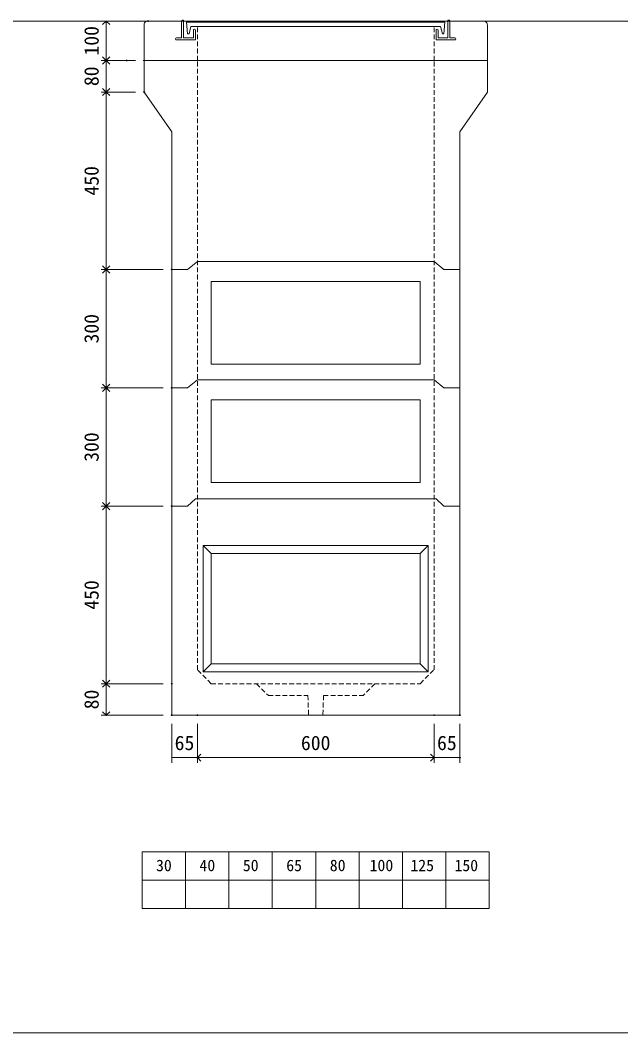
# Model space of a CAD drawing. Units: millimetres, scale not verified. Extents: x -4890 to 18490, y -2294 to 2294.
# Drawn here: x 1846 to 3368, y -1981 to 586 of the extents above; entities that cross this region are included whole.
import ezdxf
from ezdxf.enums import TextEntityAlignment as Align

# ---------------------------------------------------------------- set-up
doc = ezdxf.new("R2010")
doc.units = ezdxf.units.MM
doc.header["$LTSCALE"] = 10
doc.header["$PDMODE"] = 32
doc.header["$PDSIZE"] = 2
doc.linetypes.add('DASHED1', pattern=[1.8, 1.2, -0.6])
doc.linetypes.add('USER2', pattern=[50.8, 31.75, -6.35, 6.35, -6.35])
doc.layers.add('0-1_Defpoints', color=7, linetype='Continuous')
for name, color, linetype, lineweight in [('0-2_waku', 7, 'Continuous', 18), ('0-3_gaikei', 7, 'Continuous', 18), ('0-4_kakure', 7, 'DASHED1', 18), ('0-5_sunpou', 7, 'Continuous', 5), ('0-9_uchigawa', 6, 'Continuous', 18), ('0-B_futa', 3, 'Continuous', 18), ('0-C_GL', 4, 'Continuous', 18), ('0-E_文字１', 7, 'Continuous', 18), ('1-3_uchigawa2', 6, 'USER2', 18)]:
    doc.layers.add(name, color=color, linetype=linetype, lineweight=lineweight)
doc.styles.add('ＭＳ ゴシック', font='')
doc.styles.get('ＭＳ ゴシック').set_extended_font_data('MS Gothic')

# ---------------------------------------------------------------- blocks, each defined once
blk = doc.blocks.new('D25')
at = {"layer": '0-1_Defpoints'}
for p in [(3677.32, 1034.36), (3742.32, 1034.36), (3742.32, 926.89)]:
    blk.add_point(p, dxfattribs=at)
at = {"layer": '0-5_sunpou'}
for p, q in [((3677.32, 1012.36), (3677.32, 913.89)), ((3742.32, 1012.36), (3742.32, 913.89)), ((3677.32, 926.89), (3742.32, 926.89))]:
    blk.add_line(p, q, dxfattribs=at)
at = {"layer": '0-5_sunpou', "style": 'ＭＳ ゴシック'}
blk.add_text('65', height=36.66, dxfattribs=at).set_placement((3684.82, 934.89), align=Align.BOTTOM_LEFT)
blk = doc.blocks.new('_Open90')
at = {"layer": '0-5_sunpou'}
blk.add_line((0, 0), (-1, 0), dxfattribs=at)
blk.add_lwpolyline([(-0.5, 0.5), (0, 0), (-0.5, -0.5)], dxfattribs=at)
blk = doc.blocks.new('D26')
at = {"layer": '0-1_Defpoints'}
for p in [(3742.32, 1034.36), (4342.32, 1034.36), (4342.32, 926.89)]:
    blk.add_point(p, dxfattribs=at)
at = {"layer": '0-5_sunpou'}
for p, q in [((3742.32, 1012.36), (3742.32, 913.89)), ((4342.32, 1012.36), (4342.32, 913.89)), ((3760.32, 926.89), (4324.32, 926.89))]:
    blk.add_line(p, q, dxfattribs=at)
at = {"layer": '0-5_sunpou', "xscale": 18, "yscale": 18, "rotation": 180}
blk.add_blockref('_Open90', (3742.32, 926.89), dxfattribs=at)
at = {"layer": '0-5_sunpou', "xscale": 18, "yscale": 18}
blk.add_blockref('_Open90', (4342.32, 926.89), dxfattribs=at)
at = {"layer": '0-5_sunpou', "style": 'ＭＳ ゴシック'}
blk.add_text('600', height=36.66, dxfattribs=at).set_placement((4004.82, 934.89), align=Align.BOTTOM_LEFT)
blk = doc.blocks.new('D27')
at = {"layer": '0-1_Defpoints'}
for p in [(4342.32, 1034.36), (4407.32, 1034.36), (4407.32, 926.89)]:
    blk.add_point(p, dxfattribs=at)
at = {"layer": '0-5_sunpou'}
for p, q in [((4342.32, 1012.36), (4342.32, 913.89)), ((4407.32, 1012.36), (4407.32, 913.89)), ((4342.32, 926.89), (4407.32, 926.89))]:
    blk.add_line(p, q, dxfattribs=at)
at = {"layer": '0-5_sunpou', "style": 'ＭＳ ゴシック'}
blk.add_text('65', height=36.66, dxfattribs=at).set_placement((4349.82, 934.89), align=Align.BOTTOM_LEFT)
blk = doc.blocks.new('D39')
at = {"layer": '0-1_Defpoints'}
for p in [(3617.32, 2794.36), (3511.29, 2694.36), (3563.32, 2694.36)]:
    blk.add_point(p, dxfattribs=at)
at = {"layer": '0-5_sunpou'}
for p, q in [((3595.32, 2794.36), (3498.29, 2794.36)), ((3511.29, 2776.36), (3511.29, 2712.36)), ((3541.32, 2694.36), (3498.29, 2694.36))]:
    blk.add_line(p, q, dxfattribs=at)
at = {"layer": '0-5_sunpou', "xscale": 18, "yscale": 18}
for p, rotation in [((3511.29, 2794.36), 90), ((3511.29, 2694.36), 270)]:
    blk.add_blockref('_Open90', p, dxfattribs=dict(at, rotation=rotation))
at = {"layer": '0-5_sunpou', "style": 'ＭＳ ゴシック'}
blk.add_text('100', height=36.66, rotation=90, dxfattribs=at).set_placement((3503.29, 2706.86), align=Align.BOTTOM_LEFT)
blk = doc.blocks.new('D40')
at = {"layer": '0-1_Defpoints'}
for p in [(3607.32, 2694.36), (3511.29, 2614.36), (3607.32, 2614.36)]:
    blk.add_point(p, dxfattribs=at)
at = {"layer": '0-5_sunpou'}
for p, q in [((3585.32, 2694.36), (3498.29, 2694.36)), ((3511.29, 2676.36), (3511.29, 2632.36)), ((3585.32, 2614.36), (3498.29, 2614.36))]:
    blk.add_line(p, q, dxfattribs=at)
at = {"layer": '0-5_sunpou', "xscale": 18, "yscale": 18}
for p, rotation in [((3511.29, 2694.36), 90), ((3511.29, 2614.36), 270)]:
    blk.add_blockref('_Open90', p, dxfattribs=dict(at, rotation=rotation))
at = {"layer": '0-5_sunpou', "style": 'ＭＳ ゴシック'}
blk.add_text('80', height=36.66, rotation=90, dxfattribs=at).set_placement((3503.29, 2629.36), align=Align.BOTTOM_LEFT)
blk = doc.blocks.new('D41')
at = {"layer": '0-1_Defpoints'}
for p in [(3607.32, 2614.36), (3511.29, 2164.36), (3677.32, 2164.36)]:
    blk.add_point(p, dxfattribs=at)
at = {"layer": '0-5_sunpou'}
for p, q in [((3585.32, 2614.36), (3498.29, 2614.36)), ((3511.29, 2596.36), (3511.29, 2182.36)), ((3655.32, 2164.36), (3498.29, 2164.36))]:
    blk.add_line(p, q, dxfattribs=at)
at = {"layer": '0-5_sunpou', "xscale": 18, "yscale": 18}
for p, rotation in [((3511.29, 2614.36), 90), ((3511.29, 2164.36), 270)]:
    blk.add_blockref('_Open90', p, dxfattribs=dict(at, rotation=rotation))
at = {"layer": '0-5_sunpou', "style": 'ＭＳ ゴシック'}
blk.add_text('450', height=36.66, rotation=90, dxfattribs=at).set_placement((3503.29, 2351.86), align=Align.BOTTOM_LEFT)
blk = doc.blocks.new('D42')
at = {"layer": '0-1_Defpoints'}
for p in [(3677.32, 2164.36), (3511.29, 1864.36), (3677.32, 1864.36)]:
    blk.add_point(p, dxfattribs=at)
at = {"layer": '0-5_sunpou'}
for p, q in [((3655.32, 2164.36), (3498.29, 2164.36)), ((3511.29, 2146.36), (3511.29, 1882.36)), ((3655.32, 1864.36), (3498.29, 1864.36))]:
    blk.add_line(p, q, dxfattribs=at)
at = {"layer": '0-5_sunpou', "xscale": 18, "yscale": 18}
for p, rotation in [((3511.29, 2164.36), 90), ((3511.29, 1864.36), 270)]:
    blk.add_blockref('_Open90', p, dxfattribs=dict(at, rotation=rotation))
at = {"layer": '0-5_sunpou', "style": 'ＭＳ ゴシック'}
blk.add_text('300', height=36.66, rotation=90, dxfattribs=at).set_placement((3503.29, 1976.86), align=Align.BOTTOM_LEFT)
blk = doc.blocks.new('D43')
at = {"layer": '0-1_Defpoints'}
for p in [(3677.32, 1114.36), (3511.29, 1034.36), (3677.32, 1034.36)]:
    blk.add_point(p, dxfattribs=at)
at = {"layer": '0-5_sunpou'}
for p, q in [((3655.32, 1114.36), (3498.29, 1114.36)), ((3511.29, 1096.36), (3511.29, 1052.36)), ((3655.32, 1034.36), (3498.29, 1034.36))]:
    blk.add_line(p, q, dxfattribs=at)
at = {"layer": '0-5_sunpou', "xscale": 18, "yscale": 18}
for p, rotation in [((3511.29, 1114.36), 90), ((3511.29, 1034.36), 270)]:
    blk.add_blockref('_Open90', p, dxfattribs=dict(at, rotation=rotation))
at = {"layer": '0-5_sunpou', "style": 'ＭＳ ゴシック'}
blk.add_text('80', height=36.66, rotation=90, dxfattribs=at).set_placement((3503.29, 1049.36), align=Align.BOTTOM_LEFT)
blk = doc.blocks.new('D16')
at = {"layer": '0-1_Defpoints'}
for p in [(3677.32, 1864.36), (3511.29, 1564.36), (3677.32, 1564.36)]:
    blk.add_point(p, dxfattribs=at)
at = {"layer": '0-5_sunpou'}
for p, q in [((3655.32, 1864.36), (3498.29, 1864.36)), ((3511.29, 1846.36), (3511.29, 1582.36)), ((3655.32, 1564.36), (3498.29, 1564.36))]:
    blk.add_line(p, q, dxfattribs=at)
at = {"layer": '0-5_sunpou', "xscale": 18, "yscale": 18}
for p, rotation in [((3511.29, 1864.36), 90), ((3511.29, 1564.36), 270)]:
    blk.add_blockref('_Open90', p, dxfattribs=dict(at, rotation=rotation))
at = {"layer": '0-5_sunpou', "style": 'ＭＳ ゴシック'}
blk.add_text('300', height=36.66, rotation=90, dxfattribs=at).set_placement((3503.29, 1676.86), align=Align.BOTTOM_LEFT)
blk = doc.blocks.new('D17')
at = {"layer": '0-1_Defpoints'}
for p in [(3677.32, 1564.36), (3511.29, 1114.36), (3677.32, 1114.36)]:
    blk.add_point(p, dxfattribs=at)
at = {"layer": '0-5_sunpou'}
for p, q in [((3655.32, 1564.36), (3498.29, 1564.36)), ((3511.29, 1546.36), (3511.29, 1132.36)), ((3655.32, 1114.36), (3498.29, 1114.36))]:
    blk.add_line(p, q, dxfattribs=at)
at = {"layer": '0-5_sunpou', "xscale": 18, "yscale": 18}
for p, rotation in [((3511.29, 1564.36), 90), ((3511.29, 1114.36), 270)]:
    blk.add_blockref('_Open90', p, dxfattribs=dict(at, rotation=rotation))
at = {"layer": '0-5_sunpou', "style": 'ＭＳ ゴシック'}
blk.add_text('450', height=36.66, rotation=90, dxfattribs=at).set_placement((3503.29, 1301.86), align=Align.BOTTOM_LEFT)

msp = doc.modelspace()

# ---------------------------------------------------------------- linework, layer by layer
at = {"layer": '0-2_waku'}
for p, q in [((2154.99, -1521.89), (2154.99, -1665.89)), ((2154.99, -1521.89), (2154.99, -1665.89)), ((2154.99, -1521.89), (2154.99, -1665.89)), ((2154.99, -1521.89), (2154.99, -1665.89)), ((2154.99, -1521.89), (3034.99, -1521.89)), ((2264.99, -1521.89), (2264.99, -1665.89)), ((2374.99, -1521.89), (2374.99, -1665.89)), ((2374.99, -1521.89), (2374.99, -1665.89)), ((2484.99, -1521.89), (2484.99, -1665.89)), ((2594.99, -1521.89), (2594.99, -1665.89)), ((2704.99, -1521.89), (2704.99, -1665.89)), ((2814.99, -1521.89), (2814.99, -1665.89)), ((2924.99, -1521.89), (2924.99, -1665.89)), ((3034.99, -1521.89), (3034.99, -1665.89)), ((2154.99, -1593.89), (3034.99, -1593.89)), ((2154.99, -1665.89), (3034.99, -1665.89)), ((-1230.01, -1980.89), (4889.99, -1980.89)), ((-1230.01, -1980.89), (4889.99, -1980.89))]:
    msp.add_line(p, q, dxfattribs=at)
at = {"layer": '0-3_gaikei'}
for p, q in [((2159.99, 484.11), (2159.99, 574.11)), ((2169.99, 584.11), (2254.99, 584.11)), ((2934.99, 584.11), (3019.99, 584.11)), ((3029.99, 484.11), (3029.99, 574.11)), ((2159.99, 484.11), (2159.99, 404.11)), ((2159.99, 484.11), (2269.99, 484.11)), ((2159.99, 484.11), (2269.99, 484.11)), ((2159.99, 484.11), (2269.99, 484.11)), ((2159.99, 484.11), (3029.99, 484.11)), ((3029.99, 484.11), (2919.99, 484.11)), ((3029.99, 484.11), (2919.99, 484.11)), ((3029.99, 484.11), (2919.99, 484.11)), ((3029.99, 484.11), (2919.99, 484.11)), ((3029.99, 484.11), (3029.99, 404.11)), ((2229.99, 304.11), (2229.99, -1175.89)), ((2959.99, 304.11), (2959.99, -1175.89)), ((2229.99, -45.89), (2269.99, -45.89)), ((2229.99, -45.89), (2269.99, -45.89)), ((2269.99, -45.89), (2294.99, -25.89)), ((2894.99, -25.89), (2919.99, -45.89)), ((2959.99, -45.89), (2919.99, -45.89)), ((2269.99, -345.89), (2294.99, -325.89)), ((2894.99, -325.89), (2919.99, -345.89)), ((2229.99, -345.89), (2269.99, -345.89)), ((2229.99, -345.89), (2269.99, -345.89)), ((2959.99, -345.89), (2919.99, -345.89)), ((2289.99, -626.89), (2269.99, -645.89)), ((2289.99, -626.89), (2269.99, -645.89)), ((2289.99, -626.89), (2269.99, -645.89)), ((2289.99, -626.89), (2269.99, -645.89)), ((2289.99, -626.89), (2269.99, -645.89)), ((2289.99, -626.89), (2269.99, -645.89)), ((2289.99, -626.89), (2899.99, -626.89)), ((2289.99, -626.89), (2899.99, -626.89)), ((2919.99, -645.89), (2899.99, -626.89)), ((2919.99, -645.89), (2899.99, -626.89)), ((2229.99, -645.89), (2269.99, -645.89)), ((2229.99, -645.89), (2269.99, -645.89)), ((2229.99, -645.89), (2269.99, -645.89)), ((2229.99, -645.89), (2269.99, -645.89)), ((2229.99, -645.89), (2269.99, -645.89)), ((2229.99, -645.89), (2269.99, -645.89)), ((2919.99, -645.89), (2959.99, -645.89)), ((2959.99, -645.89), (2919.99, -645.89)), ((2959.99, -645.89), (2919.99, -645.89)), ((2959.99, -645.89), (2919.99, -645.89)), ((2919.99, -645.89), (2959.99, -645.89)), ((2959.99, -645.89), (2919.99, -645.89)), ((2959.99, -645.89), (2919.99, -645.89)), ((2959.99, -645.89), (2919.99, -645.89)), ((2229.99, -1175.89), (2959.99, -1175.89)), ((2229.99, -1175.89), (2959.99, -1175.89)), ((2229.99, -1175.89), (2959.99, -1175.89)), ((2229.99, -1175.89), (2959.99, -1175.89)), ((2229.99, -1175.89), (2959.99, -1175.89)), ((2229.99, -1175.89), (2959.99, -1175.89)), ((2229.99, -1175.89), (2959.99, -1175.89)), ((2229.99, -1175.89), (2959.99, -1175.89))]:
    msp.add_line(p, q, dxfattribs=at)
for points in [[(2919.99, -45.89), (2959.99, -45.89), (2919.99, -45.89)], [(2919.99, -45.89), (2959.99, -45.89), (2919.99, -45.89)], [(2919.99, -345.89), (2959.99, -345.89), (2919.99, -345.89)], [(2919.99, -345.89), (2959.99, -345.89), (2919.99, -345.89)], [(2919.99, -645.89), (2899.99, -626.89), (2919.99, -645.89)], [(2919.99, -645.89), (2899.99, -626.89), (2919.99, -645.89)], [(2919.99, -645.89), (2959.99, -645.89), (2919.99, -645.89)], [(2919.99, -645.89), (2959.99, -645.89), (2919.99, -645.89)]]:
    msp.add_lwpolyline(points, dxfattribs=at)
for centre, radius, start, end in [((2169.41, 574.69), 9.44, 86.47383, 183.52617), ((3020.32, 574.44), 9.68, 358.04251, 91.95749)]:
    msp.add_arc(centre, radius, start, end, dxfattribs=at)
at = {"layer": '0-4_kakure', "lineweight": 5}
for p, q in [((2894.99, 484.11), (2894.99, 570.61)), ((2329.99, -1095.89), (2294.99, -1060.89)), ((2329.99, -1095.89), (2859.99, -1095.89)), ((2444.99, -1095.89), (2474.99, -1125.89)), ((2744.99, -1095.89), (2714.99, -1125.89)), ((2614.99, -1125.89), (2612.99, -1175.89)), ((2614.99, -1125.89), (2714.99, -1125.89))]:
    msp.add_line(p, q, dxfattribs=at)
at = {"layer": '0-4_kakure', "linetype": 'Continuous'}
for p, q in [((2229.99, 303.11), (2159.99, 404.11)), ((2959.99, 303.11), (3029.99, 404.11)), ((2294.99, -25.89), (2894.99, -25.89)), ((2294.99, -325.89), (2894.99, -325.89))]:
    msp.add_line(p, q, dxfattribs=at)
at = {"layer": '0-4_kakure', "lineweight": 5}
for points in [[(2294.99, -1060.89), (2294.99, 484.11), (2294.99, 570.61)], [(2859.99, -1095.89), (2894.99, -1060.89), (2894.99, 484.11)], [(2474.99, -1125.89), (2574.99, -1125.89), (2576.99, -1175.89)]]:
    msp.add_lwpolyline(points, dxfattribs=at)
at = {"layer": '0-9_uchigawa'}
for p, q in [((2309.99, -745.89), (2309.99, -1065.89)), ((2309.99, -745.89), (2879.99, -745.89)), ((2309.99, -745.89), (2329.99, -765.89)), ((2329.99, -765.89), (2329.99, -1045.89)), ((2329.99, -765.89), (2329.99, -1045.89)), ((2329.99, -765.89), (2859.99, -765.89)), ((2859.99, -765.89), (2879.99, -745.89)), ((2859.99, -765.89), (2859.99, -1045.89)), ((2859.99, -765.89), (2859.99, -1045.89)), ((2879.99, -745.89), (2879.99, -1065.89)), ((2309.99, -1065.89), (2329.99, -1045.89)), ((2329.99, -1045.89), (2594.99, -1045.89)), ((2594.99, -1045.89), (2859.99, -1045.89)), ((2879.99, -1065.89), (2859.99, -1045.89)), ((2309.99, -1065.89), (2594.99, -1065.89)), ((2594.99, -1065.89), (2879.99, -1065.89))]:
    msp.add_line(p, q, dxfattribs=at)
at = {"layer": '0-B_futa'}
for p, q in [((2254.99, 584.11), (2254.99, 541.11)), ((2256.99, 586.11), (2259.99, 586.11)), ((2259.99, 586.11), (2259.99, 541.11)), ((2267.8, 581.61), (2922.13, 581.61)), ((2267.8, 581.61), (2270.29, 551.61)), ((2278.32, 570.61), (2274, 551.61)), ((2278.32, 570.61), (2911.66, 570.61)), ((2911.66, 570.61), (2915.98, 551.61)), ((2922.13, 581.61), (2919.88, 551.61)), ((2929.99, 586.11), (2929.99, 541.11)), ((2929.99, 586.11), (2932.99, 586.11)), ((2934.99, 584.11), (2934.99, 541.11)), ((2239.99, 539.11), (2239.99, 538.11)), ((2241.99, 541.11), (2254.99, 541.11)), ((2259.99, 541.11), (2284.99, 541.11)), ((2270.29, 551.61), (2274, 551.61)), ((2284.99, 561.11), (2284.99, 541.11)), ((2286.99, 563.11), (2287.99, 563.11)), ((2289.99, 561.11), (2289.99, 536.11)), ((2899.99, 561.11), (2899.99, 536.11)), ((2902.99, 563.11), (2901.99, 563.11)), ((2904.99, 561.11), (2904.99, 541.11)), ((2929.99, 541.11), (2904.99, 541.11)), ((2919.88, 551.61), (2915.98, 551.61)), ((2947.99, 541.11), (2934.99, 541.11)), ((2949.99, 539.11), (2949.99, 538.11)), ((2289.99, 536.11), (2241.99, 536.11)), ((2899.99, 536.11), (2947.99, 536.11))]:
    msp.add_line(p, q, dxfattribs=at)
for centre, start, end in [((2256.99, 584.11), 90, 180), ((2932.99, 584.11), 0, 90), ((2241.99, 539.11), 90, 180), ((2286.99, 561.11), 90, 180), ((2287.99, 561.11), 0, 90), ((2901.99, 561.11), 90, 180), ((2902.99, 561.11), 0, 90), ((2947.99, 539.11), 0, 90), ((2241.99, 538.11), 180, 270), ((2947.99, 538.11), 270, 0)]:
    msp.add_arc(centre, 2, start, end, dxfattribs=at)
at = {"layer": '0-C_GL'}
msp.add_line((-1230.01, 584.11), (4889.99, 584.11), dxfattribs=at)
msp.add_line((-1230.01, 584.11), (4889.99, 584.11), dxfattribs=at)
at = {"layer": '1-3_uchigawa2'}
for p, q in [((2329.99, -75.89), (2594.99, -75.89)), ((2329.99, -75.89), (2329.99, -285.89)), ((2859.99, -75.89), (2594.99, -75.89)), ((2859.99, -75.89), (2859.99, -285.89)), ((2329.99, -285.89), (2594.99, -285.89)), ((2859.99, -285.89), (2594.99, -285.89)), ((2329.99, -375.89), (2594.99, -375.89)), ((2329.99, -375.89), (2329.99, -585.89)), ((2859.99, -375.89), (2594.99, -375.89)), ((2859.99, -375.89), (2859.99, -585.89)), ((2329.99, -585.89), (2594.99, -585.89)), ((2859.99, -585.89), (2594.99, -585.89))]:
    msp.add_line(p, q, dxfattribs=at)

# ---------------------------------------------------------------- block references
at = {"layer": '0-5_sunpou'}
for name in ['D39', 'D40', 'D41', 'D42', 'D16', 'D17', 'D43', 'D25', 'D26', 'D27']:
    msp.add_blockref(name, (-1447.32, -2210.26), dxfattribs=at)

# ---------------------------------------------------------------- texts
at = {"layer": '0-E_文字１', "style": 'ＭＳ ゴシック'}
for s, p in [('30', (2190.31, -1580.09)), ('40', (2300.31, -1580.09)), ('50', (2410.31, -1580.09)), ('65', (2520.31, -1580.09)), ('80', (2630.71, -1580.09)), ('100', (2731.59, -1580.09)), ('125', (2834.98, -1580.09)), ('150', (2946.74, -1580.09))]:
    msp.add_text(s, height=29.33, dxfattribs=at).set_placement(p, align=Align.BOTTOM_LEFT)

doc.saveas('drawing.dxf')
